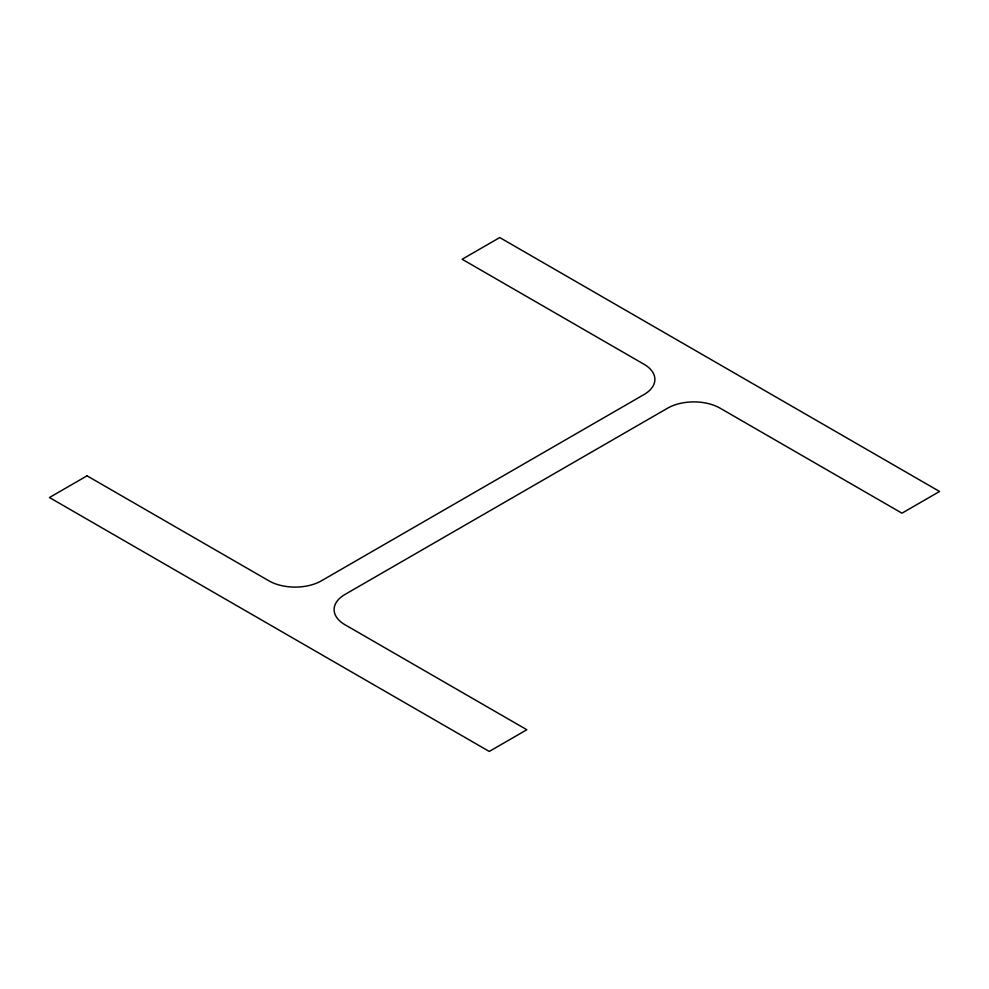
<?xml version="1.0" encoding="UTF-8"?>
<svg xmlns="http://www.w3.org/2000/svg" width="989" height="989" viewBox="0 0 989 989"><rect width="100%" height="100%" fill="white"/><g stroke="black" fill="none" stroke-linecap="round" stroke-linejoin="round"><path stroke-width="1.48" d="M87.044 475.82L49.45 497.529L489.258 751.442L526.853 729.746L344.988 624.739A37.1 21.412 0 0 1 344.988 594.451L667.624 408.173A37.1 21.412 0 0 1 720.091 408.173L901.956 513.18L939.55 491.471L499.742 237.558L462.147 259.254L644.012 364.261A37.1 21.412 0 0 1 644.012 394.549L321.376 580.827A37.1 21.412 0 0 1 268.909 580.827L87.044 475.82"/></g></svg>
